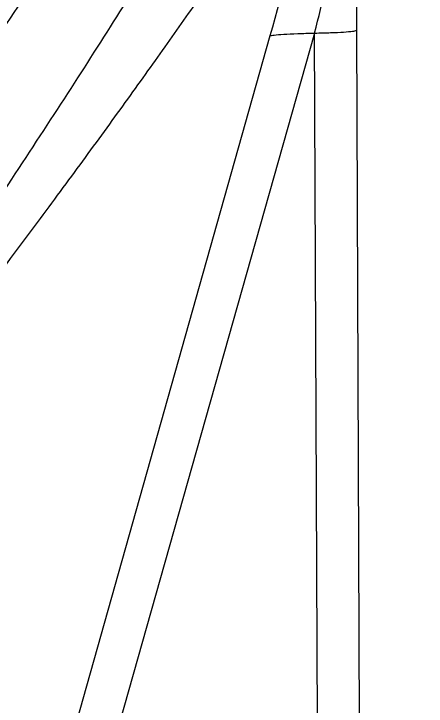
# Model space of a CAD drawing. Extents: x 939 to 1039, y 781 to 934.
# Drawn here: x 1026.93 to 1030.1, y 858.8 to 864.13 of the extents above; entities that cross this region are included whole.
import ezdxf

# ---------------------------------------------------------------- set-up
doc = ezdxf.new("R2010")
doc.units = 0
doc.header["$MEASUREMENT"] = 0
doc.layers.add('1', color=4, linetype='Continuous')

# ---------------------------------------------------------------- blocks, each defined once
blk = doc.blocks.new('Envoy')
at = {"layer": '1', "color": 3, "linetype": 'Continuous', "lineweight": 25}
for p, q in [((90.9001, 67.0389), (90.9088, 64.823)), ((90.2425, 64.7811), (88.0516, 57.0198)), ((90.5861, 64.8027), (88.3997, 57.0756)), ((90.6151, 57.4403), (90.5861, 64.8027)), ((90.9088, 64.823), (90.9378, 57.4295))]:
    blk.add_line(p, q, dxfattribs=at)
for points, knots in [([(91.3208, 70.4425), (91.2847, 70.3398), (91.2127, 70.1344), (91.0662, 69.7825), (90.8901, 69.3973), (90.6813, 68.9753), (90.44, 68.5172), (90.1665, 68.0233), (89.8609, 67.4944), (89.5239, 66.9314), (89.1564, 66.3357), (88.7586, 65.7077), (88.3338, 65.0512), (88.0269, 64.5888), (87.8735, 64.3576)], [0, 0, 0, 0, 0.083361, 0.166699, 0.250038, 0.333385, 0.416738, 0.500085, 0.583416, 0.666739, 0.750061, 0.83338, 0.916694, 1, 1, 1, 1]), ([(88.089, 63.4253), (88.2375, 63.65), (88.5345, 64.0994), (88.945, 64.7377), (89.3297, 65.3485), (89.6858, 65.9277), (90.0136, 66.4749), (90.3122, 66.9888), (90.5806, 67.4688), (90.8176, 67.9141), (91.0225, 68.3249), (91.1944, 68.7003), (91.3366, 69.0439), (91.4082, 69.2446), (91.444, 69.3449)], [0, 0, 0, 0, 0.083306, 0.166619, 0.249939, 0.333261, 0.416584, 0.499915, 0.583262, 0.666615, 0.749962, 0.8333, 0.916639, 1, 1, 1, 1]), ([(90.5861, 64.8027), (90.6163, 64.9236), (90.6765, 65.1652), (90.7406, 65.5335), (90.8082, 65.9641), (90.872, 66.4589), (90.884, 66.8315), (90.89, 67.0177)], [0, 0, 0, 0, 0.166548, 0.3326, 0.499841, 0.750054, 1, 1, 1, 1]), ([(87.7056, 62.3522), (87.8402, 62.5291), (88.109, 62.8822), (88.4798, 63.3785), (88.8276, 63.8507), (89.1525, 64.2988), (89.4574, 64.7255), (89.7286, 65.1115), (89.9675, 65.4584), (90.1749, 65.7669), (90.3598, 66.0517), (90.519, 66.3093), (90.6504, 66.5373), (90.7565, 66.7384), (90.8142, 66.8585), (90.843, 66.9186)], [0, 0, 0, 0, 0.083587, 0.166927, 0.250123, 0.333542, 0.416804, 0.500262, 0.571797, 0.643267, 0.714851, 0.786289, 0.857612, 0.928878, 1, 1, 1, 1]), ([(90.843, 66.9186), (90.7435, 66.564), (90.5435, 65.8515), (90.3431, 65.139), (90.2425, 64.7811)], [0, 0, 0, 0, 0.497598, 1, 1, 1, 1]), ([(90.2425, 64.7811), (90.2503, 64.7834), (90.266, 64.7879), (90.3441, 64.7941), (90.4509, 64.7993), (90.5411, 64.8015), (90.5861, 64.8027)], [0, 0, 0, 0, 0.252652, 0.503201, 0.752095, 1, 1, 1, 1]), ([(90.5861, 64.8027), (90.6287, 64.8037), (90.7139, 64.8059), (90.8134, 64.8108), (90.8851, 64.8166), (90.9009, 64.8209), (90.9088, 64.823)], [0, 0, 0, 0, 0.250004, 0.5, 0.75, 1, 1, 1, 1])]:
    blk.add_open_spline(points, degree=3, knots=knots, dxfattribs=at)

msp = doc.modelspace()

# ---------------------------------------------------------------- block references
at = {"layer": '1'}
msp.add_blockref('Envoy', (938.6538, 799.1744), dxfattribs=at)

doc.saveas('drawing.dxf')
